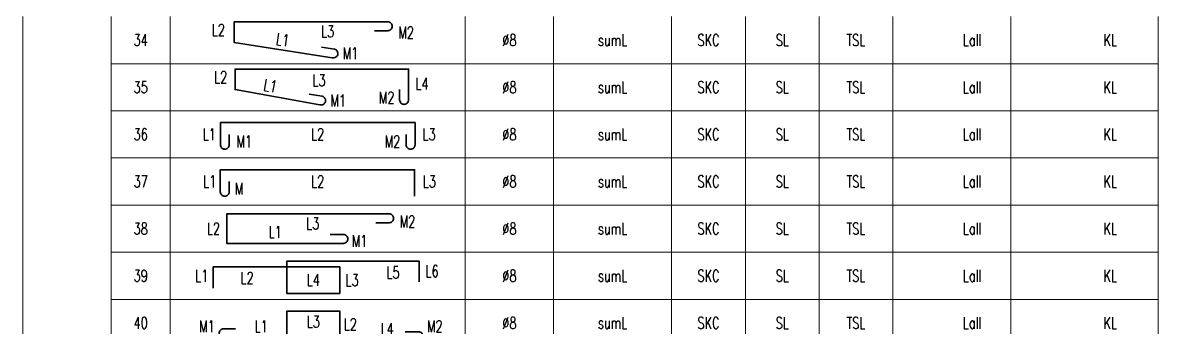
# Model space of a CAD drawing. Header units: millimetres. Extents: x -16234 to 41958, y -634 to 22853.
# Drawn here: x 19809.4 to 20001.9, y 5690.2 to 5741.9 of the extents above; entities that cross this region are included whole.
import ezdxf
from ezdxf.enums import TextEntityAlignment as Align

# ---------------------------------------------------------------- set-up
doc = ezdxf.new("R2010")
doc.units = ezdxf.units.MM
for name, color, linetype, lineweight in [('DCE_BaoBeTong', 11, 'Continuous', 20), ('Dce_text', 2, 'Continuous', 30), ('DCE_ThepChu', 1, 'Continuous', 35)]:
    doc.layers.add(name, color=color, linetype=linetype, lineweight=lineweight)
doc.styles.add('Dce_Text', font='simplex.shx', dxfattribs={"width": 0.8, "bigfont": 'vtxt.shx'})

# ---------------------------------------------------------------- blocks, each defined once
blk = doc.blocks.new('TK34')
at = {"layer": 'DCE_BaoBeTong'}
for p, q in [((0, -8), (0, 0)), ((25, -8), (25, 0)), ((75, -8), (75, 0)), ((90, -8), (90, 0)), ((110, -8), (110, 0)), ((122.5, -8), (122.5, 0)), ((135, -8), (135, 0)), ((147.5, -8), (147.5, 0)), ((167.5, -8), (167.5, 0))]:
    blk.add_line(p, q, dxfattribs=at)
for points in [[(15, -8), (25, -8), (75, -8), (90, -8), (122.5, -8), (135, -8), (147.5, -8), (167.5, -8), (192.5, -8), (192.5, 0)], [(15, 0), (15, -8)]]:
    blk.add_lwpolyline(points, dxfattribs=at)
at = {"layer": 'DCE_ThepChu'}
blk.add_lwpolyline([(59.64, -2.41), (61.89, -2.41, 0.414214), (62.64, -1.66), (62.64, -1.66, 0.414214), (61.89, -0.91), (35.85, -0.91), (35.85, -4.41), (52.47, -6.99, 0.414214), (53.4, -6.46), (53.4, -6.46, 0.414214), (52.87, -5.54), (50.67, -5.2)], format="xyb", dxfattribs=at)
at = {"layer": 'Dce_text', "color": 2, "style": 'Dce_Text', "width": 0.7}
blk.add_attdef('L2', text='', height=2, dxfattribs=at).set_placement((34.28, -2.29), align=Align.MIDDLE_RIGHT)
for tag, p in [('L3', (51.68, -2.53)), ('TSL', (141.25, -4))]:
    blk.add_attdef(tag, text='', height=2, dxfattribs=at).set_placement(p, align=Align.MIDDLE_CENTER)
for tag, p in [('M2', (63.68, -2.71)), ('M1', (54.23, -6.26))]:
    blk.add_attdef(tag, text='', height=2, dxfattribs=at).set_placement(p, align=Align.MIDDLE_LEFT)
at = {"layer": 'Dce_text', "color": 2, "style": 'Dce_Text', "width": 0.7, "flags": 4}
for tag, p in [('SH', (20, -4)), ('DK', (82.5, -4)), ('sumL', (100, -4)), ('SKC', (116.25, -4)), ('SL', (128.75, -4))]:
    blk.add_attdef(tag, text='', height=2, dxfattribs=at).set_placement(p, align=Align.MIDDLE_CENTER)
at = {"layer": 'Dce_text', "color": 2, "style": 'Dce_Text', "width": 0.7}
blk.add_attdef('L1', text='', height=2, rotation=351, dxfattribs=at).set_placement((44.07, -3.97), align=Align.MIDDLE_CENTER)
at = {"layer": 'Dce_text', "color": 2, "style": 'Dce_Text', "width": 0.7, "flags": 4}
for tag, p in [('Lall', (162.5, -4)), ('KL', (185.5, -4))]:
    blk.add_attdef(tag, text='', height=2, dxfattribs=at).set_placement(p, align=Align.MIDDLE_RIGHT)
blk = doc.blocks.new('TK35')
at = {"layer": 'DCE_BaoBeTong'}
for p, q in [((0, -8), (0, 0)), ((25, -8), (25, 0)), ((75, -8), (75, 0)), ((90, -8), (90, 0)), ((110, -8), (110, 0)), ((122.5, -8), (122.5, 0)), ((135, -8), (135, 0)), ((147.5, -8), (147.5, 0)), ((167.5, -8), (167.5, 0))]:
    blk.add_line(p, q, dxfattribs=at)
for points in [[(15, -8), (25, -8), (75, -8), (90, -8), (122.5, -8), (135, -8), (147.5, -8), (167.5, -8), (192.5, -8), (192.5, 0)], [(15, 0), (15, -8)]]:
    blk.add_lwpolyline(points, dxfattribs=at)
at = {"layer": 'DCE_ThepChu'}
blk.add_lwpolyline([(63.9, -4.41), (63.9, -6.16, 0.414214), (64.65, -6.91), (64.65, -6.91, 0.414214), (65.4, -6.16), (65.4, -0.91), (35.99, -0.91), (35.99, -4.41), (50.39, -6.99, 0.414214), (51.31, -6.46), (51.31, -6.46, 0.414214), (50.79, -5.54), (48.58, -5.2)], format="xyb", dxfattribs=at)
at = {"layer": 'Dce_text', "color": 2, "style": 'Dce_Text', "width": 0.7}
for tag, p in [('L2', (34.67, -2.29)), ('M2', (63.02, -5.77))]:
    blk.add_attdef(tag, text='', height=2, dxfattribs=at).set_placement(p, align=Align.MIDDLE_RIGHT)
for tag, p in [('L3', (50.23, -2.82)), ('TSL', (141.25, -4))]:
    blk.add_attdef(tag, text='', height=2, dxfattribs=at).set_placement(p, align=Align.MIDDLE_CENTER)
at = {"layer": 'Dce_text', "color": 2, "style": 'Dce_Text', "width": 0.7, "flags": 4}
for tag, p in [('SH', (20, -4)), ('DK', (82.5, -4)), ('sumL', (100, -4)), ('SKC', (116.25, -4)), ('SL', (128.75, -4))]:
    blk.add_attdef(tag, text='', height=2, dxfattribs=at).set_placement(p, align=Align.MIDDLE_CENTER)
at = {"layer": 'Dce_text', "color": 2, "style": 'Dce_Text', "width": 0.7}
blk.add_attdef('L1', text='', height=2, rotation=350, dxfattribs=at).set_placement((41.98, -3.75), align=Align.MIDDLE_CENTER)
for tag, p in [('L4', (66.59, -3.42)), ('M1', (52.15, -6.26))]:
    blk.add_attdef(tag, text='', height=2, dxfattribs=at).set_placement(p, align=Align.MIDDLE_LEFT)
at = {"layer": 'Dce_text', "color": 2, "style": 'Dce_Text', "width": 0.7, "flags": 4}
for tag, p in [('Lall', (162.5, -4)), ('KL', (185.5, -4))]:
    blk.add_attdef(tag, text='', height=2, dxfattribs=at).set_placement(p, align=Align.MIDDLE_RIGHT)
blk = doc.blocks.new('TK36')
at = {"layer": 'DCE_BaoBeTong'}
for p, q in [((0, -8), (0, 0)), ((25, -8), (25, 0)), ((75, -8), (75, 0)), ((90, -8), (90, 0)), ((110, -8), (110, 0)), ((122.5, -8), (122.5, 0)), ((135, -8), (135, 0)), ((147.5, -8), (147.5, 0)), ((167.5, -8), (167.5, 0))]:
    blk.add_line(p, q, dxfattribs=at)
for points in [[(15, -8), (25, -8), (75, -8), (90, -8), (122.5, -8), (135, -8), (147.5, -8), (167.5, -8), (192.5, -8), (192.5, 0)], [(15, 0), (15, -8)]]:
    blk.add_lwpolyline(points, dxfattribs=at)
at = {"layer": 'DCE_ThepChu'}
blk.add_lwpolyline([(35, -4), (35, -5.75, -0.414214), (34.25, -6.5), (34.25, -6.5, -0.414214), (33.5, -5.75), (33.5, -2), (66.5, -2), (66.5, -5.75, -0.414214), (65.75, -6.5), (65.75, -6.5, -0.414214), (65, -5.75), (65, -4)], format="xyb", dxfattribs=at)
at = {"layer": 'Dce_text', "color": 2, "style": 'Dce_Text', "width": 0.7, "flags": 4}
for tag, p in [('SH', (20, -4)), ('L2', (50, -4)), ('DK', (82.5, -4)), ('sumL', (100, -4)), ('SKC', (116.25, -4)), ('SL', (128.75, -4))]:
    blk.add_attdef(tag, text='', height=2, dxfattribs=at).set_placement(p, align=Align.MIDDLE_CENTER)
for tag, p in [('L1', (32.74, -4)), ('Lall', (162.5, -4)), ('KL', (185.5, -4)), ('M2', (64, -5.22))]:
    blk.add_attdef(tag, text='', height=2, dxfattribs=at).set_placement(p, align=Align.MIDDLE_RIGHT)
for tag, p in [('L3', (67.77, -4)), ('M1', (36.23, -5.22))]:
    blk.add_attdef(tag, text='', height=2, dxfattribs=at).set_placement(p, align=Align.MIDDLE_LEFT)
at = {"layer": 'Dce_text', "color": 2, "style": 'Dce_Text', "width": 0.7}
blk.add_attdef('TSL', text='', height=2, dxfattribs=at).set_placement((141.25, -4), align=Align.MIDDLE_CENTER)
blk = doc.blocks.new('TK37')
at = {"layer": 'DCE_BaoBeTong'}
for p, q in [((0, -8), (0, 0)), ((25, -8), (25, 0)), ((75, -8), (75, 0)), ((90, -8), (90, 0)), ((110, -8), (110, 0)), ((122.5, -8), (122.5, 0)), ((135, -8), (135, 0)), ((147.5, -8), (147.5, 0)), ((167.5, -8), (167.5, 0))]:
    blk.add_line(p, q, dxfattribs=at)
for points in [[(15, -8), (25, -8), (75, -8), (90, -8), (122.5, -8), (135, -8), (147.5, -8), (167.5, -8), (192.5, -8), (192.5, 0)], [(15, 0), (15, -8)]]:
    blk.add_lwpolyline(points, dxfattribs=at)
at = {"layer": 'DCE_ThepChu'}
blk.add_lwpolyline([(34.99, -4), (34.99, -5.75, -0.414214), (34.24, -6.5), (34.24, -6.5, -0.414214), (33.49, -5.75), (33.49, -2), (66.42, -2), (66.42, -6.5)], format="xyb", dxfattribs=at)
at = {"layer": 'Dce_text', "color": 2, "style": 'Dce_Text', "width": 0.7, "flags": 4}
for tag, p in [('SH', (20, -4)), ('L2', (50, -4)), ('DK', (82.5, -4)), ('sumL', (100, -4)), ('SKC', (116.25, -4)), ('SL', (128.75, -4))]:
    blk.add_attdef(tag, text='', height=2, dxfattribs=at).set_placement(p, align=Align.MIDDLE_CENTER)
for tag, p in [('L1', (32.8, -4)), ('Lall', (162.5, -4)), ('KL', (185.5, -4))]:
    blk.add_attdef(tag, text='', height=2, dxfattribs=at).set_placement(p, align=Align.MIDDLE_RIGHT)
for tag, p in [('L3', (67.81, -4)), ('M', (35.96, -5.22))]:
    blk.add_attdef(tag, text='', height=2, dxfattribs=at).set_placement(p, align=Align.MIDDLE_LEFT)
at = {"layer": 'Dce_text', "color": 2, "style": 'Dce_Text', "width": 0.7}
blk.add_attdef('TSL', text='', height=2, dxfattribs=at).set_placement((141.25, -4), align=Align.MIDDLE_CENTER)
blk = doc.blocks.new('TK38')
at = {"layer": 'DCE_BaoBeTong'}
for p, q in [((0, -8), (0, 0)), ((25, -8), (25, 0)), ((75, -8), (75, 0)), ((90, -8), (90, 0)), ((110, -8), (110, 0)), ((122.5, -8), (122.5, 0)), ((135, -8), (135, 0)), ((147.5, -8), (147.5, 0)), ((167.5, -8), (167.5, 0))]:
    blk.add_line(p, q, dxfattribs=at)
for points in [[(15, -8), (25, -8), (75, -8), (90, -8), (122.5, -8), (135, -8), (147.5, -8), (167.5, -8), (192.5, -8), (192.5, 0)], [(15, 0), (15, -8)]]:
    blk.add_lwpolyline(points, dxfattribs=at)
at = {"layer": 'DCE_ThepChu'}
blk.add_lwpolyline([(59.87, -3), (62.12, -3, 0.414214), (62.87, -2.25), (62.87, -2.25, 0.414214), (62.12, -1.5), (34.58, -1.5), (34.58, -6.5), (54.36, -6.5, 0.414214), (55.11, -5.75), (55.11, -5.75, 0.414214), (54.36, -5), (52.11, -5)], format="xyb", dxfattribs=at)
at = {"layer": 'Dce_text', "color": 2, "style": 'Dce_Text', "width": 0.7}
for tag, p in [('M2', (63.91, -2.78)), ('M1', (55.79, -6.08))]:
    blk.add_attdef(tag, text='', height=2, dxfattribs=at).set_placement(p, align=Align.MIDDLE_LEFT)
at = {"layer": 'Dce_text', "color": 2, "style": 'Dce_Text', "width": 0.7, "flags": 4}
for tag, p in [('SH', (20, -4)), ('DK', (82.5, -4)), ('sumL', (100, -4)), ('SKC', (116.25, -4)), ('SL', (128.75, -4))]:
    blk.add_attdef(tag, text='', height=2, dxfattribs=at).set_placement(p, align=Align.MIDDLE_CENTER)
at = {"layer": 'Dce_text', "color": 2, "style": 'Dce_Text', "width": 0.7}
blk.add_attdef('L2', text='', height=2, dxfattribs=at).set_placement((33.45, -4), align=Align.MIDDLE_RIGHT)
for tag, p in [('L1', (42.8, -4.57)), ('L3', (49.17, -3.12)), ('TSL', (141.25, -4))]:
    blk.add_attdef(tag, text='', height=2, dxfattribs=at).set_placement(p, align=Align.MIDDLE_CENTER)
at = {"layer": 'Dce_text', "color": 2, "style": 'Dce_Text', "width": 0.7, "flags": 4}
for tag, p in [('Lall', (162.5, -4)), ('KL', (185.5, -4))]:
    blk.add_attdef(tag, text='', height=2, dxfattribs=at).set_placement(p, align=Align.MIDDLE_RIGHT)
blk = doc.blocks.new('TK39')
at = {"layer": 'DCE_BaoBeTong'}
for p, q in [((0, -8), (0, 0)), ((25, -8), (25, 0)), ((75, -8), (75, 0)), ((90, -8), (90, 0)), ((110, -8), (110, 0)), ((122.5, -8), (122.5, 0)), ((135, -8), (135, 0)), ((147.5, -8), (147.5, 0)), ((167.5, -8), (167.5, 0))]:
    blk.add_line(p, q, dxfattribs=at)
for points in [[(15, -8), (25, -8), (75, -8), (90, -8), (122.5, -8), (135, -8), (147.5, -8), (167.5, -8), (192.5, -8), (192.5, 0)], [(15, 0), (15, -8)]]:
    blk.add_lwpolyline(points, dxfattribs=at)
at = {"layer": 'DCE_ThepChu'}
blk.add_lwpolyline([(67.2, -5), (67.2, -1.5), (44.78, -1.5), (44.78, -7), (53.75, -7), (53.75, -2.5), (32.31, -2.5), (32.31, -6.13)], dxfattribs=at)
at = {"layer": 'Dce_text', "color": 2, "style": 'Dce_Text', "width": 0.7, "flags": 4}
for tag, p in [('SH', (20, -4)), ('DK', (82.5, -4)), ('sumL', (100, -4)), ('SKC', (116.25, -4)), ('SL', (128.75, -4))]:
    blk.add_attdef(tag, text='', height=2, dxfattribs=at).set_placement(p, align=Align.MIDDLE_CENTER)
at = {"layer": 'Dce_text', "color": 2, "style": 'Dce_Text', "width": 0.7}
blk.add_attdef('L1', text='', height=2, dxfattribs=at).set_placement((31.46, -4), align=Align.MIDDLE_RIGHT)
for tag, p in [('L2', (38.04, -4.37)), ('L4', (49.27, -4.71)), ('L5', (62.78, -3.45)), ('TSL', (141.25, -4))]:
    blk.add_attdef(tag, text='', height=2, dxfattribs=at).set_placement(p, align=Align.MIDDLE_CENTER)
for tag, p in [('L3', (54.73, -4.74)), ('L6', (68.29, -3.22))]:
    blk.add_attdef(tag, text='', height=2, dxfattribs=at).set_placement(p, align=Align.MIDDLE_LEFT)
at = {"layer": 'Dce_text', "color": 2, "style": 'Dce_Text', "width": 0.7, "flags": 4}
for tag, p in [('Lall', (162.5, -4)), ('KL', (185.5, -4))]:
    blk.add_attdef(tag, text='', height=2, dxfattribs=at).set_placement(p, align=Align.MIDDLE_RIGHT)
blk = doc.blocks.new('TK40')
at = {"layer": 'DCE_BaoBeTong'}
for p, q in [((0, -8), (0, 0)), ((25, -8), (25, 0)), ((75, -8), (75, 0)), ((90, -8), (90, 0)), ((110, -8), (110, 0)), ((122.5, -8), (122.5, 0)), ((135, -8), (135, 0)), ((147.5, -8), (147.5, 0)), ((167.5, -8), (167.5, 0))]:
    blk.add_line(p, q, dxfattribs=at)
for points in [[(15, -8), (25, -8), (75, -8), (90, -8), (122.5, -8), (135, -8), (147.5, -8), (167.5, -8), (192.5, -8), (192.5, 0)], [(15, 0), (15, -8)]]:
    blk.add_lwpolyline(points, dxfattribs=at)
at = {"layer": 'DCE_ThepChu'}
blk.add_lwpolyline([(64.86, -5.5), (67.11, -5.5, -0.414214), (67.86, -6.25), (67.86, -6.25, -0.414214), (67.11, -7), (44.78, -7), (44.78, -2), (53.75, -2), (53.75, -6.5), (34.06, -6.5, -0.414214), (33.31, -5.75), (33.31, -5.75, -0.414214), (34.06, -5), (36.06, -5)], format="xyb", dxfattribs=at)
at = {"layer": 'Dce_text', "color": 2, "style": 'Dce_Text', "width": 0.7, "flags": 4}
for tag, p in [('SH', (20, -4)), ('DK', (82.5, -4)), ('sumL', (100, -4)), ('SKC', (116.25, -4)), ('SL', (128.75, -4))]:
    blk.add_attdef(tag, text='', height=2, dxfattribs=at).set_placement(p, align=Align.MIDDLE_CENTER)
at = {"layer": 'Dce_text', "color": 2, "style": 'Dce_Text', "width": 0.7}
blk.add_attdef('M1', text='', height=2, dxfattribs=at).set_placement((32.55, -4.59), align=Align.MIDDLE_RIGHT)
for tag, p in [('L1', (40.43, -4.59)), ('L3', (49.27, -3.79)), ('TSL', (141.25, -4)), ('L4', (61.78, -5.02))]:
    blk.add_attdef(tag, text='', height=2, dxfattribs=at).set_placement(p, align=Align.MIDDLE_CENTER)
for tag, p in [('L2', (54.42, -4.25)), ('M2', (68.54, -4.59))]:
    blk.add_attdef(tag, text='', height=2, dxfattribs=at).set_placement(p, align=Align.MIDDLE_LEFT)
at = {"layer": 'Dce_text', "color": 2, "style": 'Dce_Text', "width": 0.7, "flags": 4}
for tag, p in [('Lall', (162.5, -4)), ('KL', (185.5, -4))]:
    blk.add_attdef(tag, text='', height=2, dxfattribs=at).set_placement(p, align=Align.MIDDLE_RIGHT)
blk = doc.blocks.new('Block_ALL')
ref = blk.add_blockref('TK34', (19809.45, 5742.96))
ref.add_attrib('L3', 'L3', dxfattribs={"layer": 'Dce_text', "color": 2, "height": 2, "style": 'Dce_Text', "width": 0.7}).set_placement((19861.13, 5740.43), align=Align.MIDDLE_CENTER)
ref.add_attrib('M2', 'M2', dxfattribs={"layer": 'Dce_text', "color": 2, "height": 2, "style": 'Dce_Text', "width": 0.7}).set_placement((19873.13, 5740.25), align=Align.MIDDLE_LEFT)
ref.add_attrib('M1', 'M1', dxfattribs={"layer": 'Dce_text', "color": 2, "height": 2, "style": 'Dce_Text', "width": 0.7}).set_placement((19863.68, 5736.7), align=Align.MIDDLE_LEFT)
ref.add_attrib('L2', 'L2', dxfattribs={"layer": 'Dce_text', "color": 2, "height": 2, "style": 'Dce_Text', "width": 0.7}).set_placement((19843.73, 5740.67), align=Align.MIDDLE_RIGHT)
ref.add_attrib('L1', 'L1', dxfattribs={"layer": 'Dce_text', "color": 2, "height": 2, "rotation": 351, "style": 'Dce_Text', "width": 0.7}).set_placement((19853.52, 5738.99), align=Align.MIDDLE_CENTER)
ref.add_attrib('KL', 'KL', dxfattribs={"layer": 'Dce_text', "color": 2, "height": 2, "style": 'Dce_Text', "width": 0.7}).set_placement((19994.95, 5738.96), align=Align.MIDDLE_RIGHT)
ref.add_attrib('Lall', 'Lall', dxfattribs={"layer": 'Dce_text', "color": 2, "height": 2, "style": 'Dce_Text', "width": 0.7}).set_placement((19971.95, 5738.96), align=Align.MIDDLE_RIGHT)
ref.add_attrib('SKC', 'SKC', dxfattribs={"layer": 'Dce_text', "color": 2, "height": 2, "style": 'Dce_Text', "width": 0.7}).set_placement((19925.7, 5738.96), align=Align.MIDDLE_CENTER)
ref.add_attrib('SL', 'SL', dxfattribs={"layer": 'Dce_text', "color": 2, "height": 2, "style": 'Dce_Text', "width": 0.7}).set_placement((19938.2, 5738.96), align=Align.MIDDLE_CENTER)
ref.add_attrib('sumL', 'sumL', dxfattribs={"layer": 'Dce_text', "color": 2, "height": 2, "style": 'Dce_Text', "width": 0.7}).set_placement((19909.45, 5738.96), align=Align.MIDDLE_CENTER)
ref.add_attrib('DK', 'Ø8', dxfattribs={"layer": 'Dce_text', "color": 2, "height": 2, "style": 'Dce_Text', "width": 0.7}).set_placement((19891.95, 5738.96), align=Align.MIDDLE_CENTER)
ref.add_attrib('SH', '34', dxfattribs={"layer": 'Dce_text', "color": 2, "height": 2, "style": 'Dce_Text', "width": 0.7}).set_placement((19829.45, 5738.96), align=Align.MIDDLE_CENTER)
ref.add_attrib('TSL', 'TSL', dxfattribs={"layer": 'Dce_text', "color": 2, "height": 2, "style": 'Dce_Text', "width": 0.7}).set_placement((19950.7, 5738.96), align=Align.MIDDLE_CENTER)
ref = blk.add_blockref('TK35', (19809.45, 5734.96))
ref.add_attrib('L4', 'L4', dxfattribs={"layer": 'Dce_text', "color": 2, "height": 2, "style": 'Dce_Text', "width": 0.7}).set_placement((19876.04, 5731.55), align=Align.MIDDLE_LEFT)
ref.add_attrib('TSL', 'TSL', dxfattribs={"layer": 'Dce_text', "color": 2, "height": 2, "style": 'Dce_Text', "width": 0.7}).set_placement((19950.7, 5730.96), align=Align.MIDDLE_CENTER)
ref.add_attrib('SH', '35', dxfattribs={"layer": 'Dce_text', "color": 2, "height": 2, "style": 'Dce_Text', "width": 0.7}).set_placement((19829.45, 5730.96), align=Align.MIDDLE_CENTER)
ref.add_attrib('DK', 'Ø8', dxfattribs={"layer": 'Dce_text', "color": 2, "height": 2, "style": 'Dce_Text', "width": 0.7}).set_placement((19891.95, 5730.96), align=Align.MIDDLE_CENTER)
ref.add_attrib('sumL', 'sumL', dxfattribs={"layer": 'Dce_text', "color": 2, "height": 2, "style": 'Dce_Text', "width": 0.7}).set_placement((19909.45, 5730.96), align=Align.MIDDLE_CENTER)
ref.add_attrib('SL', 'SL', dxfattribs={"layer": 'Dce_text', "color": 2, "height": 2, "style": 'Dce_Text', "width": 0.7}).set_placement((19938.2, 5730.96), align=Align.MIDDLE_CENTER)
ref.add_attrib('SKC', 'SKC', dxfattribs={"layer": 'Dce_text', "color": 2, "height": 2, "style": 'Dce_Text', "width": 0.7}).set_placement((19925.7, 5730.96), align=Align.MIDDLE_CENTER)
ref.add_attrib('Lall', 'Lall', dxfattribs={"layer": 'Dce_text', "color": 2, "height": 2, "style": 'Dce_Text', "width": 0.7}).set_placement((19971.95, 5730.96), align=Align.MIDDLE_RIGHT)
ref.add_attrib('KL', 'KL', dxfattribs={"layer": 'Dce_text', "color": 2, "height": 2, "style": 'Dce_Text', "width": 0.7}).set_placement((19994.95, 5730.96), align=Align.MIDDLE_RIGHT)
ref.add_attrib('L1', 'L1', dxfattribs={"layer": 'Dce_text', "color": 2, "height": 2, "rotation": 350, "style": 'Dce_Text', "width": 0.7}).set_placement((19851.43, 5731.22), align=Align.MIDDLE_CENTER)
ref.add_attrib('L2', 'L2', dxfattribs={"layer": 'Dce_text', "color": 2, "height": 2, "style": 'Dce_Text', "width": 0.7}).set_placement((19844.12, 5732.67), align=Align.MIDDLE_RIGHT)
ref.add_attrib('M1', 'M1', dxfattribs={"layer": 'Dce_text', "color": 2, "height": 2, "style": 'Dce_Text', "width": 0.7}).set_placement((19861.6, 5728.7), align=Align.MIDDLE_LEFT)
ref.add_attrib('M2', 'M2', dxfattribs={"layer": 'Dce_text', "color": 2, "height": 2, "style": 'Dce_Text', "width": 0.7}).set_placement((19872.47, 5729.19), align=Align.MIDDLE_RIGHT)
ref.add_attrib('L3', 'L3', dxfattribs={"layer": 'Dce_text', "color": 2, "height": 2, "style": 'Dce_Text', "width": 0.7}).set_placement((19859.68, 5732.14), align=Align.MIDDLE_CENTER)
ref = blk.add_blockref('TK36', (19809.45, 5726.96))
ref.add_attrib('M2', 'M2', dxfattribs={"layer": 'Dce_text', "color": 2, "height": 2, "style": 'Dce_Text', "width": 0.7}).set_placement((19873.45, 5721.75), align=Align.MIDDLE_RIGHT)
ref.add_attrib('M1', 'M1', dxfattribs={"layer": 'Dce_text', "color": 2, "height": 2, "style": 'Dce_Text', "width": 0.7}).set_placement((19845.68, 5721.75), align=Align.MIDDLE_LEFT)
ref.add_attrib('TSL', 'TSL', dxfattribs={"layer": 'Dce_text', "color": 2, "height": 2, "style": 'Dce_Text', "width": 0.7}).set_placement((19950.7, 5722.96), align=Align.MIDDLE_CENTER)
ref.add_attrib('KL', 'KL', dxfattribs={"layer": 'Dce_text', "color": 2, "height": 2, "style": 'Dce_Text', "width": 0.7}).set_placement((19994.95, 5722.96), align=Align.MIDDLE_RIGHT)
ref.add_attrib('Lall', 'Lall', dxfattribs={"layer": 'Dce_text', "color": 2, "height": 2, "style": 'Dce_Text', "width": 0.7}).set_placement((19971.95, 5722.96), align=Align.MIDDLE_RIGHT)
ref.add_attrib('SKC', 'SKC', dxfattribs={"layer": 'Dce_text', "color": 2, "height": 2, "style": 'Dce_Text', "width": 0.7}).set_placement((19925.7, 5722.96), align=Align.MIDDLE_CENTER)
ref.add_attrib('SL', 'SL', dxfattribs={"layer": 'Dce_text', "color": 2, "height": 2, "style": 'Dce_Text', "width": 0.7}).set_placement((19938.2, 5722.96), align=Align.MIDDLE_CENTER)
ref.add_attrib('sumL', 'sumL', dxfattribs={"layer": 'Dce_text', "color": 2, "height": 2, "style": 'Dce_Text', "width": 0.7}).set_placement((19909.45, 5722.96), align=Align.MIDDLE_CENTER)
ref.add_attrib('DK', 'Ø8', dxfattribs={"layer": 'Dce_text', "color": 2, "height": 2, "style": 'Dce_Text', "width": 0.7}).set_placement((19891.95, 5722.96), align=Align.MIDDLE_CENTER)
ref.add_attrib('L3', 'L3', dxfattribs={"layer": 'Dce_text', "color": 2, "height": 2, "style": 'Dce_Text', "width": 0.7}).set_placement((19877.22, 5722.96), align=Align.MIDDLE_LEFT)
ref.add_attrib('L1', 'L1', dxfattribs={"layer": 'Dce_text', "color": 2, "height": 2, "style": 'Dce_Text', "width": 0.7}).set_placement((19842.19, 5722.96), align=Align.MIDDLE_RIGHT)
ref.add_attrib('L2', 'L2', dxfattribs={"layer": 'Dce_text', "color": 2, "height": 2, "style": 'Dce_Text', "width": 0.7}).set_placement((19859.45, 5722.96), align=Align.MIDDLE_CENTER)
ref.add_attrib('SH', '36', dxfattribs={"layer": 'Dce_text', "color": 2, "height": 2, "style": 'Dce_Text', "width": 0.7}).set_placement((19829.45, 5722.96), align=Align.MIDDLE_CENTER)
ref = blk.add_blockref('TK37', (19809.45, 5718.96))
ref.add_attrib('SH', '37', dxfattribs={"layer": 'Dce_text', "color": 2, "height": 2, "style": 'Dce_Text', "width": 0.7}).set_placement((19829.45, 5714.96), align=Align.MIDDLE_CENTER)
ref.add_attrib('L2', 'L2', dxfattribs={"layer": 'Dce_text', "color": 2, "height": 2, "style": 'Dce_Text', "width": 0.7}).set_placement((19859.45, 5714.96), align=Align.MIDDLE_CENTER)
ref.add_attrib('L1', 'L1', dxfattribs={"layer": 'Dce_text', "color": 2, "height": 2, "style": 'Dce_Text', "width": 0.7}).set_placement((19842.25, 5714.96), align=Align.MIDDLE_RIGHT)
ref.add_attrib('L3', 'L3', dxfattribs={"layer": 'Dce_text', "color": 2, "height": 2, "style": 'Dce_Text', "width": 0.7}).set_placement((19877.26, 5714.96), align=Align.MIDDLE_LEFT)
ref.add_attrib('DK', 'Ø8', dxfattribs={"layer": 'Dce_text', "color": 2, "height": 2, "style": 'Dce_Text', "width": 0.7}).set_placement((19891.95, 5714.96), align=Align.MIDDLE_CENTER)
ref.add_attrib('sumL', 'sumL', dxfattribs={"layer": 'Dce_text', "color": 2, "height": 2, "style": 'Dce_Text', "width": 0.7}).set_placement((19909.45, 5714.96), align=Align.MIDDLE_CENTER)
ref.add_attrib('SL', 'SL', dxfattribs={"layer": 'Dce_text', "color": 2, "height": 2, "style": 'Dce_Text', "width": 0.7}).set_placement((19938.2, 5714.96), align=Align.MIDDLE_CENTER)
ref.add_attrib('SKC', 'SKC', dxfattribs={"layer": 'Dce_text', "color": 2, "height": 2, "style": 'Dce_Text', "width": 0.7}).set_placement((19925.7, 5714.96), align=Align.MIDDLE_CENTER)
ref.add_attrib('Lall', 'Lall', dxfattribs={"layer": 'Dce_text', "color": 2, "height": 2, "style": 'Dce_Text', "width": 0.7}).set_placement((19971.95, 5714.96), align=Align.MIDDLE_RIGHT)
ref.add_attrib('KL', 'KL', dxfattribs={"layer": 'Dce_text', "color": 2, "height": 2, "style": 'Dce_Text', "width": 0.7}).set_placement((19994.95, 5714.96), align=Align.MIDDLE_RIGHT)
ref.add_attrib('TSL', 'TSL', dxfattribs={"layer": 'Dce_text', "color": 2, "height": 2, "style": 'Dce_Text', "width": 0.7}).set_placement((19950.7, 5714.96), align=Align.MIDDLE_CENTER)
ref.add_attrib('M', 'M', dxfattribs={"layer": 'Dce_text', "color": 2, "height": 2, "style": 'Dce_Text', "width": 0.7}).set_placement((19845.41, 5713.75), align=Align.MIDDLE_LEFT)
ref = blk.add_blockref('TK38', (19809.45, 5710.96))
ref.add_attrib('TSL', 'TSL', dxfattribs={"layer": 'Dce_text', "color": 2, "height": 2, "style": 'Dce_Text', "width": 0.7}).set_placement((19950.7, 5706.96), align=Align.MIDDLE_CENTER)
ref.add_attrib('SH', '38', dxfattribs={"layer": 'Dce_text', "color": 2, "height": 2, "style": 'Dce_Text', "width": 0.7}).set_placement((19829.45, 5706.96), align=Align.MIDDLE_CENTER)
ref.add_attrib('DK', 'Ø8', dxfattribs={"layer": 'Dce_text', "color": 2, "height": 2, "style": 'Dce_Text', "width": 0.7}).set_placement((19891.95, 5706.96), align=Align.MIDDLE_CENTER)
ref.add_attrib('sumL', 'sumL', dxfattribs={"layer": 'Dce_text', "color": 2, "height": 2, "style": 'Dce_Text', "width": 0.7}).set_placement((19909.45, 5706.96), align=Align.MIDDLE_CENTER)
ref.add_attrib('SL', 'SL', dxfattribs={"layer": 'Dce_text', "color": 2, "height": 2, "style": 'Dce_Text', "width": 0.7}).set_placement((19938.2, 5706.96), align=Align.MIDDLE_CENTER)
ref.add_attrib('SKC', 'SKC', dxfattribs={"layer": 'Dce_text', "color": 2, "height": 2, "style": 'Dce_Text', "width": 0.7}).set_placement((19925.7, 5706.96), align=Align.MIDDLE_CENTER)
ref.add_attrib('Lall', 'Lall', dxfattribs={"layer": 'Dce_text', "color": 2, "height": 2, "style": 'Dce_Text', "width": 0.7}).set_placement((19971.95, 5706.96), align=Align.MIDDLE_RIGHT)
ref.add_attrib('KL', 'KL', dxfattribs={"layer": 'Dce_text', "color": 2, "height": 2, "style": 'Dce_Text', "width": 0.7}).set_placement((19994.95, 5706.96), align=Align.MIDDLE_RIGHT)
ref.add_attrib('L1', 'L1', dxfattribs={"layer": 'Dce_text', "color": 2, "height": 2, "style": 'Dce_Text', "width": 0.7}).set_placement((19852.25, 5706.39), align=Align.MIDDLE_CENTER)
ref.add_attrib('L2', 'L2', dxfattribs={"layer": 'Dce_text', "color": 2, "height": 2, "style": 'Dce_Text', "width": 0.7}).set_placement((19842.9, 5706.96), align=Align.MIDDLE_RIGHT)
ref.add_attrib('M1', 'M1', dxfattribs={"layer": 'Dce_text', "color": 2, "height": 2, "style": 'Dce_Text', "width": 0.7}).set_placement((19865.24, 5704.88), align=Align.MIDDLE_LEFT)
ref.add_attrib('M2', 'M2', dxfattribs={"layer": 'Dce_text', "color": 2, "height": 2, "style": 'Dce_Text', "width": 0.7}).set_placement((19873.36, 5708.18), align=Align.MIDDLE_LEFT)
ref.add_attrib('L3', 'L3', dxfattribs={"layer": 'Dce_text', "color": 2, "height": 2, "style": 'Dce_Text', "width": 0.7}).set_placement((19858.62, 5707.84), align=Align.MIDDLE_CENTER)
ref = blk.add_blockref('TK39', (19809.45, 5702.96))
ref.add_attrib('L5', 'L5', dxfattribs={"layer": 'Dce_text', "color": 2, "height": 2, "style": 'Dce_Text', "width": 0.7}).set_placement((19872.23, 5699.51), align=Align.MIDDLE_CENTER)
ref.add_attrib('L3', 'L3', dxfattribs={"layer": 'Dce_text', "color": 2, "height": 2, "style": 'Dce_Text', "width": 0.7}).set_placement((19864.18, 5698.22), align=Align.MIDDLE_LEFT)
ref.add_attrib('L6', 'L6', dxfattribs={"layer": 'Dce_text', "color": 2, "height": 2, "style": 'Dce_Text', "width": 0.7}).set_placement((19877.74, 5699.74), align=Align.MIDDLE_LEFT)
ref.add_attrib('L4', 'L4', dxfattribs={"layer": 'Dce_text', "color": 2, "height": 2, "style": 'Dce_Text', "width": 0.7}).set_placement((19858.71, 5698.25), align=Align.MIDDLE_CENTER)
ref.add_attrib('L2', 'L2', dxfattribs={"layer": 'Dce_text', "color": 2, "height": 2, "style": 'Dce_Text', "width": 0.7}).set_placement((19847.49, 5698.6), align=Align.MIDDLE_CENTER)
ref.add_attrib('L1', 'L1', dxfattribs={"layer": 'Dce_text', "color": 2, "height": 2, "style": 'Dce_Text', "width": 0.7}).set_placement((19840.91, 5698.96), align=Align.MIDDLE_RIGHT)
ref.add_attrib('KL', 'KL', dxfattribs={"layer": 'Dce_text', "color": 2, "height": 2, "style": 'Dce_Text', "width": 0.7}).set_placement((19994.95, 5698.96), align=Align.MIDDLE_RIGHT)
ref.add_attrib('Lall', 'Lall', dxfattribs={"layer": 'Dce_text', "color": 2, "height": 2, "style": 'Dce_Text', "width": 0.7}).set_placement((19971.95, 5698.96), align=Align.MIDDLE_RIGHT)
ref.add_attrib('SKC', 'SKC', dxfattribs={"layer": 'Dce_text', "color": 2, "height": 2, "style": 'Dce_Text', "width": 0.7}).set_placement((19925.7, 5698.96), align=Align.MIDDLE_CENTER)
ref.add_attrib('SL', 'SL', dxfattribs={"layer": 'Dce_text', "color": 2, "height": 2, "style": 'Dce_Text', "width": 0.7}).set_placement((19938.2, 5698.96), align=Align.MIDDLE_CENTER)
ref.add_attrib('sumL', 'sumL', dxfattribs={"layer": 'Dce_text', "color": 2, "height": 2, "style": 'Dce_Text', "width": 0.7}).set_placement((19909.45, 5698.96), align=Align.MIDDLE_CENTER)
ref.add_attrib('DK', 'Ø8', dxfattribs={"layer": 'Dce_text', "color": 2, "height": 2, "style": 'Dce_Text', "width": 0.7}).set_placement((19891.95, 5698.96), align=Align.MIDDLE_CENTER)
ref.add_attrib('SH', '39', dxfattribs={"layer": 'Dce_text', "color": 2, "height": 2, "style": 'Dce_Text', "width": 0.7}).set_placement((19829.45, 5698.96), align=Align.MIDDLE_CENTER)
ref.add_attrib('TSL', 'TSL', dxfattribs={"layer": 'Dce_text', "color": 2, "height": 2, "style": 'Dce_Text', "width": 0.7}).set_placement((19950.7, 5698.96), align=Align.MIDDLE_CENTER)
ref = blk.add_blockref('TK40', (19809.45, 5694.96))
ref.add_attrib('M2', 'M2', dxfattribs={"layer": 'Dce_text', "color": 2, "height": 2, "style": 'Dce_Text', "width": 0.7}).set_placement((19877.99, 5690.37), align=Align.MIDDLE_LEFT)
ref.add_attrib('M1', 'M1', dxfattribs={"layer": 'Dce_text', "color": 2, "height": 2, "style": 'Dce_Text', "width": 0.7}).set_placement((19842, 5690.37), align=Align.MIDDLE_RIGHT)
ref.add_attrib('TSL', 'TSL', dxfattribs={"layer": 'Dce_text', "color": 2, "height": 2, "style": 'Dce_Text', "width": 0.7}).set_placement((19950.7, 5690.96), align=Align.MIDDLE_CENTER)
ref.add_attrib('SH', '40', dxfattribs={"layer": 'Dce_text', "color": 2, "height": 2, "style": 'Dce_Text', "width": 0.7}).set_placement((19829.45, 5690.96), align=Align.MIDDLE_CENTER)
ref.add_attrib('DK', 'Ø8', dxfattribs={"layer": 'Dce_text', "color": 2, "height": 2, "style": 'Dce_Text', "width": 0.7}).set_placement((19891.95, 5690.96), align=Align.MIDDLE_CENTER)
ref.add_attrib('sumL', 'sumL', dxfattribs={"layer": 'Dce_text', "color": 2, "height": 2, "style": 'Dce_Text', "width": 0.7}).set_placement((19909.45, 5690.96), align=Align.MIDDLE_CENTER)
ref.add_attrib('SL', 'SL', dxfattribs={"layer": 'Dce_text', "color": 2, "height": 2, "style": 'Dce_Text', "width": 0.7}).set_placement((19938.2, 5690.96), align=Align.MIDDLE_CENTER)
ref.add_attrib('SKC', 'SKC', dxfattribs={"layer": 'Dce_text', "color": 2, "height": 2, "style": 'Dce_Text', "width": 0.7}).set_placement((19925.7, 5690.96), align=Align.MIDDLE_CENTER)
ref.add_attrib('Lall', 'Lall', dxfattribs={"layer": 'Dce_text', "color": 2, "height": 2, "style": 'Dce_Text', "width": 0.7}).set_placement((19971.95, 5690.96), align=Align.MIDDLE_RIGHT)
ref.add_attrib('KL', 'KL', dxfattribs={"layer": 'Dce_text', "color": 2, "height": 2, "style": 'Dce_Text', "width": 0.7}).set_placement((19994.95, 5690.96), align=Align.MIDDLE_RIGHT)
ref.add_attrib('L1', 'L1', dxfattribs={"layer": 'Dce_text', "color": 2, "height": 2, "style": 'Dce_Text', "width": 0.7}).set_placement((19849.88, 5690.37), align=Align.MIDDLE_CENTER)
ref.add_attrib('L2', 'L2', dxfattribs={"layer": 'Dce_text', "color": 2, "height": 2, "style": 'Dce_Text', "width": 0.7}).set_placement((19863.87, 5690.71), align=Align.MIDDLE_LEFT)
ref.add_attrib('L4', 'L4', dxfattribs={"layer": 'Dce_text', "color": 2, "height": 2, "style": 'Dce_Text', "width": 0.7}).set_placement((19871.23, 5689.94), align=Align.MIDDLE_CENTER)
ref.add_attrib('L3', 'L3', dxfattribs={"layer": 'Dce_text', "color": 2, "height": 2, "style": 'Dce_Text', "width": 0.7}).set_placement((19858.71, 5691.17), align=Align.MIDDLE_CENTER)

msp = doc.modelspace()

# ---------------------------------------------------------------- block references
msp.add_blockref('Block_ALL', (0, 0))

doc.saveas('drawing.dxf')
